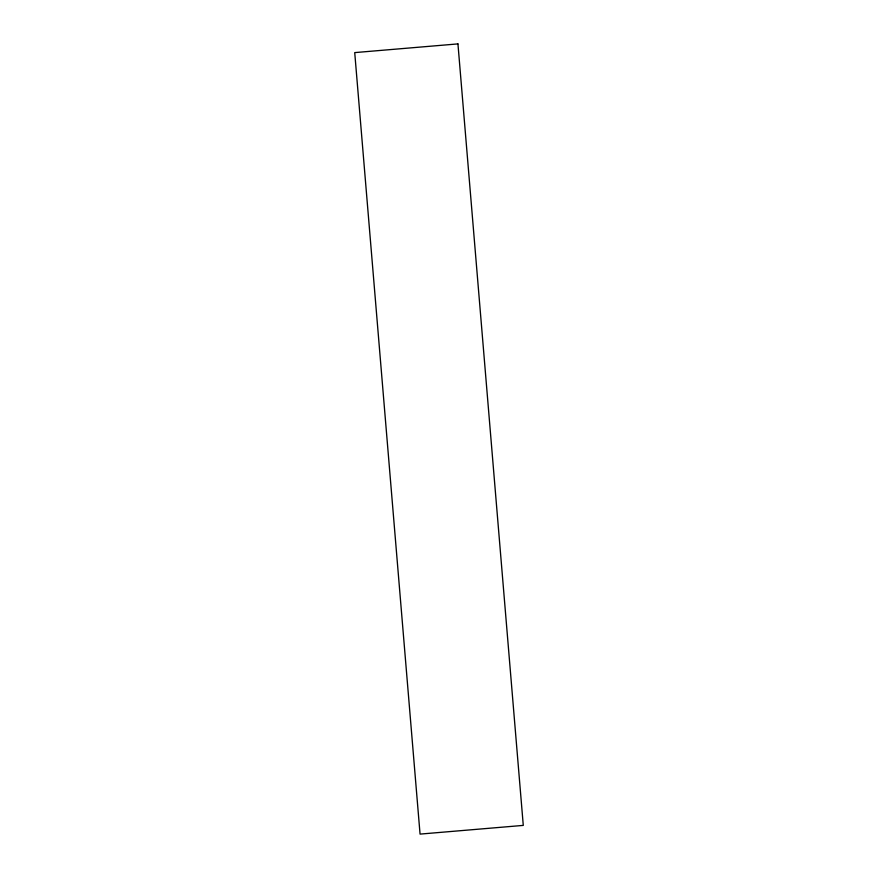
<?xml version="1.0" encoding="UTF-8"?>
<svg xmlns="http://www.w3.org/2000/svg" width="878" height="878" viewBox="0 0 878 878"><rect width="100%" height="100%" fill="white"/><g stroke="black" fill="none" stroke-linecap="round" stroke-linejoin="round"><path stroke-width="1.32" d="M457.943 43.9L354.723 52.603L420.057 834.1L523.277 825.397L457.943 43.9"/></g></svg>
